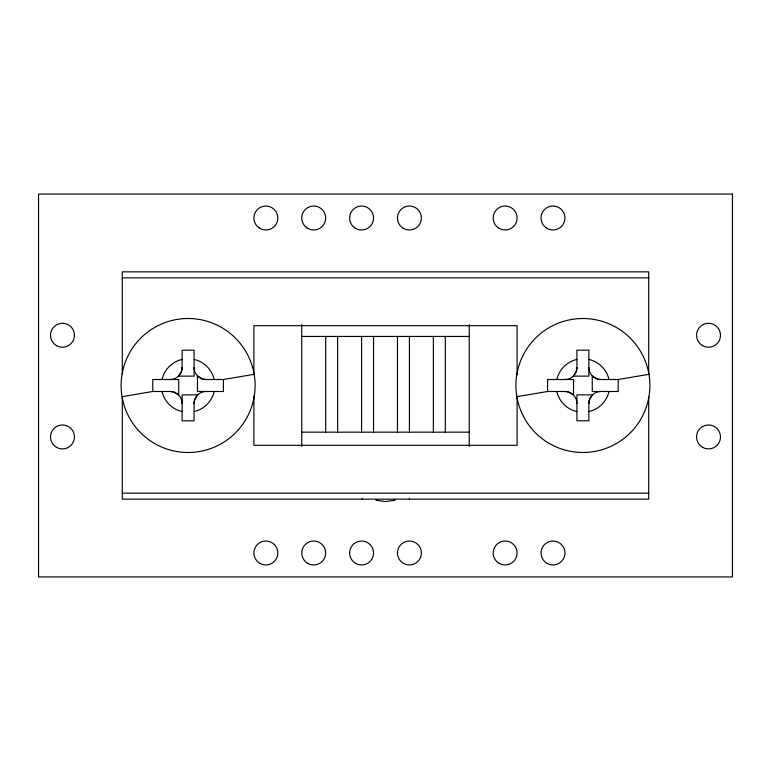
<?xml version="1.0" encoding="UTF-8"?>
<svg xmlns="http://www.w3.org/2000/svg" width="771" height="771" viewBox="0 0 771 771"><rect width="100%" height="100%" fill="white"/><g stroke="black" fill="none" stroke-linecap="round" stroke-linejoin="round"><path stroke-width="1.16" d="M395.07 500.244L385.5 501.545L375.93 500.244M122.04 396.689L152.774 391.485L170.15 391.485A46.385 23.197 -90 0 1 173.687 392.015L178.727 395.109L178.727 379.515L152.774 379.515L152.774 391.485M223.426 379.515L223.426 391.485L197.463 391.485L197.463 375.891L202.513 378.985A46.385 23.197 90 0 0 206.04 379.515L223.426 379.515L254.151 374.311M516.849 396.689L547.574 391.485L564.96 391.485A46.385 23.197 -90 0 1 568.487 392.015L573.537 395.109L573.537 379.515L547.574 379.515L547.574 391.485M618.226 379.515L618.226 391.485L592.273 391.485L592.273 375.891L597.313 378.985A46.385 23.197 -90 0 0 600.85 379.515L618.226 379.515L648.96 374.311M122.3 277.83L648.7 277.83M301.75 336.445L469.25 336.445M301.75 432.155L469.25 432.155M122.3 493.17L648.7 493.17M648.7 374.07L648.7 271.845L122.3 271.845L122.3 374.07M648.7 396.93L648.7 499.155L122.3 499.155L122.3 396.93M588.88 403.445L588.88 420.831L576.92 420.831L576.92 394.868L592.513 394.868L589.42 399.908A46.385 23.197 0 0 0 588.89 403.445A11.96 11.96 0 0 1 600.85 391.485M576.92 367.555L576.92 350.169L588.88 350.169L588.88 376.132L573.296 376.132L576.39 371.092A46.385 23.197 0 0 0 576.92 367.555A11.96 11.96 0 0 1 564.96 379.515M517.1 374.735L517.1 325.68L253.9 325.68L253.9 374.735M517.1 396.265L517.1 445.32L253.9 445.32L253.9 396.265M469.25 324.485L469.25 446.515M445.32 336.445L445.32 432.155M433.36 336.445L433.36 432.155M409.43 336.445L409.43 432.155M409.43 498.413L409.43 499.155M397.46 336.445L397.46 432.155M373.54 336.445L373.54 432.155M362.331 498.413L362.331 499.155M361.57 336.445L361.57 432.155M337.64 336.445L337.64 432.155M325.68 336.445L325.68 432.155M301.75 324.485L301.75 446.515M194.08 403.445L194.08 420.831L182.12 420.831L182.12 394.868L197.704 394.868L194.61 399.908A46.385 23.197 0 0 0 194.08 403.445A11.96 11.96 0 0 1 206.04 391.485M182.12 367.555L182.12 350.169L194.08 350.169L194.08 376.132L178.486 376.132L181.58 371.092A46.385 23.197 0 0 0 182.11 367.555A11.96 11.96 0 0 1 170.15 379.515M214.203 391.485A26.783 26.783 0 0 1 194.08 411.598M182.12 411.598A26.783 26.783 0 0 1 161.997 391.485M161.997 379.515A26.783 26.783 0 0 1 182.12 359.402M194.08 359.402A26.783 26.783 0 0 1 214.203 379.515M170.15 391.485A11.96 11.96 0 0 1 182.12 403.445M206.04 379.515A11.96 11.96 0 0 1 194.08 367.555M609.003 391.485A26.783 26.783 0 0 1 588.88 411.598M576.92 411.598A26.783 26.783 0 0 1 556.797 391.485M556.797 379.515A26.783 26.783 0 0 1 576.92 359.402M588.88 359.402A26.783 26.783 0 0 1 609.003 379.515M564.96 391.485A11.96 11.96 0 0 1 576.92 403.445M600.85 379.515A11.96 11.96 0 0 1 588.88 367.555M732.45 194.08L38.55 194.08L38.55 576.92L732.45 576.92L732.45 194.08M154.595 443.518A67 67 0 0 0 255.095 385.5A67 67 0 0 0 154.595 327.482A67 67 0 0 0 154.595 443.518M549.405 443.518A67 67 0 0 0 649.895 385.5A67 67 0 0 0 549.405 327.482A67 67 0 0 0 549.405 443.518M259.885 563.35A11.96 11.96 0 0 0 277.83 552.99A11.96 11.96 0 0 0 259.885 542.63A11.96 11.96 0 0 0 259.885 563.35M307.735 563.35A11.96 11.96 0 0 0 325.68 552.99A11.96 11.96 0 0 0 307.735 542.63A11.96 11.96 0 0 0 307.735 563.35M355.595 563.35A11.96 11.96 0 0 0 373.54 552.99A11.96 11.96 0 0 0 355.595 542.63A11.96 11.96 0 0 0 355.595 563.35M403.445 563.35A11.96 11.96 0 0 0 421.39 552.99A11.96 11.96 0 0 0 403.445 542.63A11.96 11.96 0 0 0 403.445 563.35M499.155 563.35A11.96 11.96 0 0 0 517.1 552.99A11.96 11.96 0 0 0 499.155 542.63A11.96 11.96 0 0 0 499.155 563.35M547.015 563.35A11.96 11.96 0 0 0 564.96 552.99A11.96 11.96 0 0 0 547.015 542.63A11.96 11.96 0 0 0 547.015 563.35M546.292 227.917A11.96 11.96 0 0 0 564.931 218.858A11.96 11.96 0 0 0 547.767 207.245A11.96 11.96 0 0 0 546.292 227.917M498.432 227.917A11.96 11.96 0 0 0 517.071 218.858A11.96 11.96 0 0 0 499.907 207.245A11.96 11.96 0 0 0 498.432 227.917M402.722 227.917A11.96 11.96 0 0 0 421.361 218.858A11.96 11.96 0 0 0 404.197 207.245A11.96 11.96 0 0 0 402.722 227.917M354.862 227.917A11.96 11.96 0 0 0 373.501 218.858A11.96 11.96 0 0 0 356.347 207.245A11.96 11.96 0 0 0 354.862 227.917M307.012 227.917A11.96 11.96 0 0 0 325.651 218.858A11.96 11.96 0 0 0 308.487 207.245A11.96 11.96 0 0 0 307.012 227.917M259.152 227.917A11.96 11.96 0 0 0 277.791 218.858A11.96 11.96 0 0 0 260.637 207.245A11.96 11.96 0 0 0 259.152 227.917M702.545 345.61A11.96 11.96 0 0 0 720.49 335.25A11.96 11.96 0 0 0 702.545 324.89A11.96 11.96 0 0 0 702.545 345.61M56.495 345.61A11.96 11.96 0 0 0 74.44 335.25A11.96 11.96 0 0 0 56.495 324.89A11.96 11.96 0 0 0 56.495 345.61M56.495 447.305A11.96 11.96 0 0 0 74.44 436.945A11.96 11.96 0 0 0 56.495 426.585A11.96 11.96 0 0 0 56.495 447.305M702.545 447.305A11.96 11.96 0 0 0 720.49 436.945A11.96 11.96 0 0 0 702.545 426.585A11.96 11.96 0 0 0 702.545 447.305"/></g></svg>
